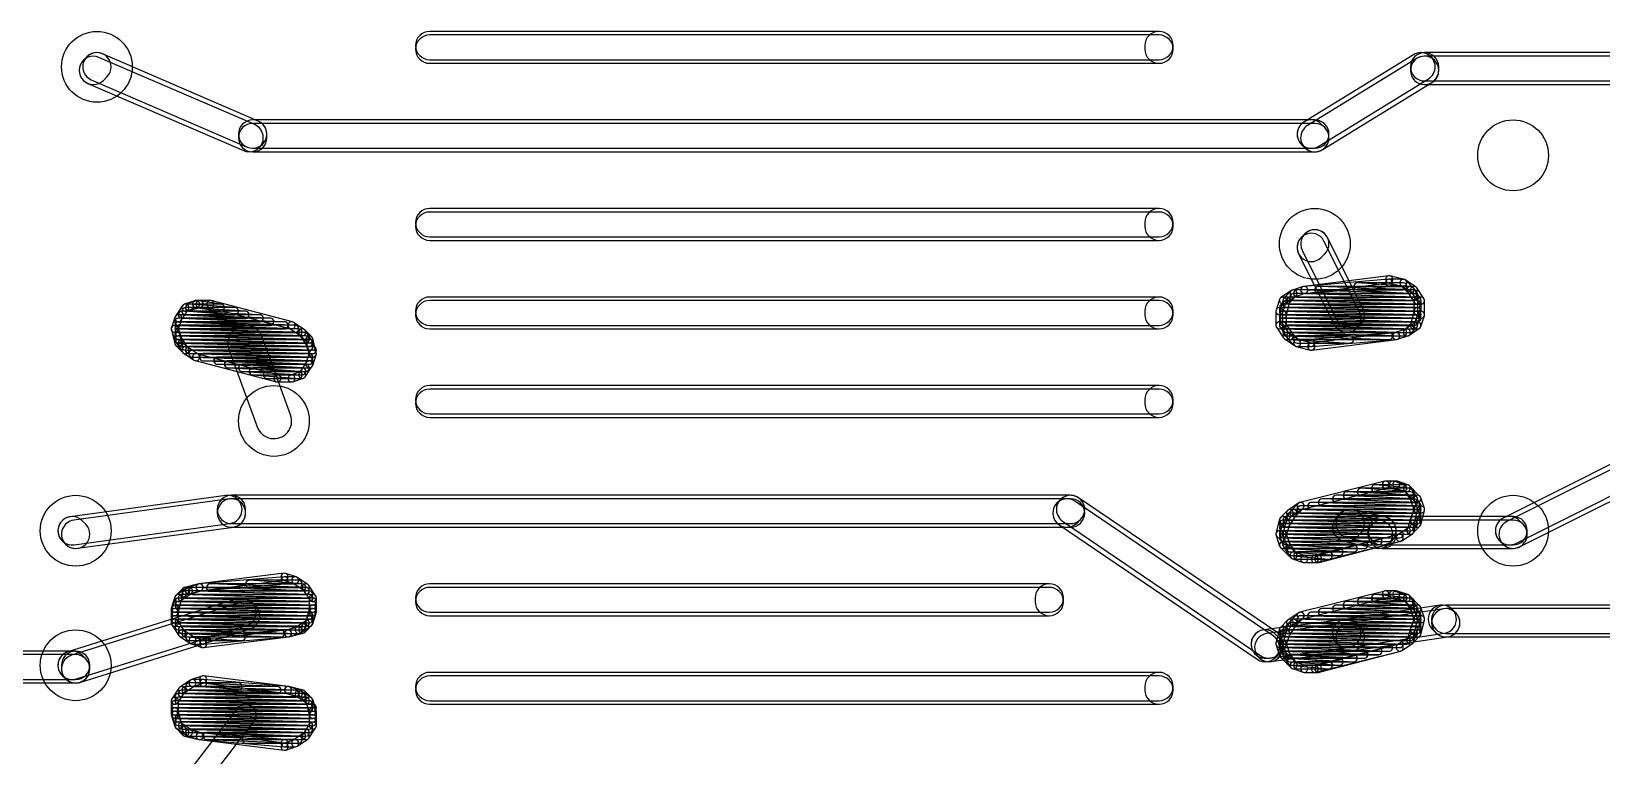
# Model space of a CAD drawing. Extents: x 2.7 to 76.1, y 3.1 to 47.6.
# Drawn here: x 24.3 to 35.56, y 9.4 to 14.6 of the extents above; entities that cross this region are included whole.
import ezdxf

# ---------------------------------------------------------------- set-up
doc = ezdxf.new("R2010")
doc.units = 0

msp = doc.modelspace()

# ---------------------------------------------------------------- linework, layer by layer
for points in [[(32.385, 14.5955), (27.1526, 14.5955, 1), (27.1526, 14.39225), (32.385, 14.39225, 1)], [(27.1526, 14.36685), (32.385, 14.36685, 1), (32.385, 14.5701), (27.1526, 14.5701, 1)], [(32.486625, 14.468475), (32.486625, 14.493875, 1), (32.283375, 14.493875), (32.283375, 14.468475, 1)], [(24.69314, 14.41333), (24.66774, 14.38793, 1), (24.811455, 14.244215), (24.836855, 14.269615, 1)], [(25.922885, 13.95217), (24.805285, 14.43477, 1), (24.72471, 14.248175), (25.84231, 13.765575, 1)], [(34.21149, 14.42812), (33.42409, 13.94552, 1), (33.530305, 13.772225), (34.317705, 14.254825, 1)], [(36.3474, 14.4431), (34.29, 14.4431, 1), (34.29, 14.23985), (36.3474, 14.23985, 1)], [(34.188375, 14.341475), (34.188375, 14.316075, 1), (34.391625, 14.316075), (34.391625, 14.341475, 1)], [(24.69931, 14.222775), (25.81691, 13.740175, 1), (25.897485, 13.92677), (24.779885, 14.40937, 1)], [(33.555705, 13.746825), (34.343105, 14.229425, 1), (34.23689, 14.40272), (33.44949, 13.92012, 1)], [(34.29, 14.21445), (36.3474, 14.21445, 1), (36.3474, 14.4177), (34.29, 14.4177, 1)], [(33.5026, 13.9605), (25.8826, 13.9605, 1), (25.8826, 13.75725), (33.5026, 13.75725, 1)], [(25.780975, 13.858875), (25.780975, 13.833475, 1), (25.984225, 13.833475), (25.984225, 13.858875, 1)], [(25.8826, 13.73185), (33.5026, 13.73185, 1), (33.5026, 13.9351), (25.8826, 13.9351, 1)], [(33.40534, 13.787015), (33.43074, 13.761615, 1), (33.574455, 13.90533), (33.549055, 13.93073, 1)], [(32.385, 13.3255), (27.1526, 13.3255, 1), (27.1526, 13.12225), (32.385, 13.12225, 1)], [(27.1526, 13.09685), (32.385, 13.09685, 1), (32.385, 13.3001), (27.1526, 13.3001, 1)], [(32.486625, 13.198475), (32.486625, 13.223875, 1), (32.283375, 13.223875), (32.283375, 13.198475, 1)], [(33.3863, 13.000625), (33.6403, 12.492625, 1), (33.822095, 12.58352), (33.568095, 13.09152, 1)], [(33.43074, 13.14333), (33.40534, 13.11793, 1), (33.549055, 12.974215), (33.574455, 12.999615, 1)], [(33.847495, 12.60892), (33.593495, 13.11692, 1), (33.4117, 13.026025), (33.6657, 12.518025, 1)], [(34.032845, 12.8427), (33.423245, 12.7665, 1), (33.42955, 12.716045), (34.03915, 12.792245, 1)], [(34.143765, 12.81674), (34.042165, 12.84214, 1), (34.02983, 12.792805), (34.13143, 12.767405, 1)], [(33.336095, 12.737025), (33.259895, 12.686225, 1), (33.2881, 12.64392), (33.3643, 12.69472, 1)], [(33.33222, 12.73385), (33.28142, 12.68305, 1), (33.317375, 12.647095), (33.368175, 12.697895, 1)], [(33.418355, 12.765395), (33.342155, 12.739995, 1), (33.35824, 12.69175), (33.43444, 12.71715, 1)], [(33.418355, 12.765395), (33.342155, 12.739995, 1), (33.35824, 12.69175), (33.43444, 12.71715, 1)], [(34.21457, 12.715885), (33.37637, 12.741285, 1), (33.374825, 12.69046), (34.213025, 12.66506, 1)], [(33.3756, 12.69045), (34.2138, 12.69045, 1), (34.2138, 12.7413), (33.3756, 12.7413, 1)], [(34.033885, 12.81741), (33.424285, 12.76661, 1), (33.42851, 12.715935), (34.03811, 12.766735, 1)], [(34.21474, 12.74128), (33.52894, 12.76668, 1), (33.527055, 12.715865), (34.212855, 12.690465, 1)], [(33.528, 12.71585), (34.1884, 12.71585, 1), (34.1884, 12.7667), (33.528, 12.7667, 1)], [(34.19009, 12.76664), (33.80909, 12.79204, 1), (33.805705, 12.741305), (34.186705, 12.715905, 1)], [(33.8074, 12.74125), (34.1376, 12.74125, 1), (34.1376, 12.7921), (33.8074, 12.7921, 1)], [(34.1376, 12.8175), (34.036, 12.8175, 1), (34.036, 12.76665), (34.1376, 12.76665, 1)], [(34.206375, 12.75925), (34.155575, 12.81005, 1), (34.11962, 12.774095), (34.17042, 12.723295, 1)], [(34.2279, 12.762425), (34.1517, 12.813225, 1), (34.123495, 12.77092), (34.199695, 12.72012, 1)], [(34.26035, 12.679175), (34.20955, 12.755375, 1), (34.167245, 12.72717), (34.218045, 12.65097, 1)], [(34.28575, 12.679175), (34.23495, 12.755375, 1), (34.192645, 12.72717), (34.243445, 12.65097, 1)], [(25.378845, 12.628375), (25.328045, 12.552175, 1), (25.37035, 12.52397), (25.42115, 12.60017, 1)], [(25.378845, 12.628375), (25.328045, 12.552175, 1), (25.37035, 12.52397), (25.42115, 12.60017, 1)], [(25.468155, 12.663795), (25.391955, 12.638395, 1), (25.40804, 12.59015), (25.48424, 12.61555, 1)], [(25.49543, 12.66434), (25.39383, 12.63894, 1), (25.406165, 12.589605), (25.507765, 12.615005, 1)], [(25.75755, 12.614225), (25.42735, 12.639625, 1), (25.423445, 12.58892), (25.753645, 12.56352, 1)], [(25.4254, 12.58885), (25.654, 12.58885, 1), (25.654, 12.6397), (25.4254, 12.6397, 1)], [(25.657595, 12.63944), (25.479795, 12.66484, 1), (25.4726, 12.614505), (25.6504, 12.589105, 1)], [(25.4762, 12.61425), (25.5016, 12.61425, 1), (25.5016, 12.6651), (25.4762, 12.6651, 1)], [(25.5778, 12.6651), (25.4762, 12.6651, 1), (25.4762, 12.61425), (25.5778, 12.61425, 1)], [(25.5778, 12.6651), (25.5016, 12.6651, 1), (25.5016, 12.61425), (25.5778, 12.61425, 1)], [(26.168415, 12.511875), (25.584215, 12.664275, 1), (25.57138, 12.61507), (26.15558, 12.46267, 1)], [(26.168415, 12.511875), (25.584215, 12.664275, 1), (25.57138, 12.61507), (26.15558, 12.46267, 1)], [(32.385, 12.6905), (27.1526, 12.6905, 1), (27.1526, 12.48725), (32.385, 12.48725, 1)], [(27.1526, 12.46185), (32.385, 12.46185, 1), (32.385, 12.6651), (27.1526, 12.6651, 1)], [(32.486625, 12.563475), (32.486625, 12.588875, 1), (32.283375, 12.588875), (32.283375, 12.563475, 1)], [(33.249875, 12.673115), (33.224475, 12.596915, 1), (33.27272, 12.58083), (33.29812, 12.65703, 1)], [(33.27473, 12.67124), (33.24933, 12.56964, 1), (33.298665, 12.557305), (33.324065, 12.658905, 1)], [(34.239865, 12.61429), (33.274665, 12.63969, 1), (33.27333, 12.588855), (34.23853, 12.563455, 1)], [(33.274, 12.58885), (34.2392, 12.58885, 1), (34.2392, 12.6397), (33.274, 12.6397, 1)], [(34.2392, 12.6397), (33.274, 12.6397, 1), (33.274, 12.58885), (34.2392, 12.58885, 1)], [(33.274, 12.58885), (34.2392, 12.58885, 1), (34.2392, 12.6397), (33.274, 12.6397, 1)], [(34.239885, 12.63969), (33.300085, 12.66509, 1), (33.29871, 12.614255), (34.23851, 12.588855, 1)], [(33.2994, 12.61425), (34.2392, 12.61425, 1), (34.2392, 12.6651), (33.2994, 12.6651, 1)], [(34.239905, 12.66509), (33.325505, 12.69049, 1), (33.32409, 12.639655), (34.23849, 12.614255, 1)], [(33.3248, 12.63965), (34.2392, 12.63965, 1), (34.2392, 12.6905), (33.3248, 12.6905, 1)], [(33.3502, 12.66505), (34.2138, 12.66505, 1), (34.2138, 12.7159), (33.3502, 12.7159, 1)], [(34.239925, 12.690485), (33.350925, 12.715885, 1), (33.34947, 12.66506), (34.23847, 12.63966, 1)], [(34.264625, 12.588875), (34.264625, 12.665075, 1), (34.213775, 12.665075), (34.213775, 12.588875, 1)], [(34.290025, 12.563475), (34.290025, 12.665075, 1), (34.239175, 12.665075), (34.239175, 12.563475, 1)], [(25.325075, 12.546115), (25.299675, 12.469915, 1), (25.34792, 12.45383), (25.37332, 12.53003, 1)], [(25.325075, 12.546115), (25.299675, 12.469915, 1), (25.34792, 12.45383), (25.37332, 12.53003, 1)], [(26.010575, 12.53808), (25.350175, 12.56348, 1), (25.34822, 12.512665), (26.00862, 12.487265, 1)], [(26.112045, 12.512685), (25.350045, 12.538085, 1), (25.34835, 12.48726), (26.11035, 12.46186, 1)], [(26.18817, 12.487285), (25.34997, 12.512685, 1), (25.348425, 12.46186), (26.186625, 12.43646, 1)], [(25.3492, 12.51265), (25.9334, 12.51265, 1), (25.9334, 12.5635), (25.3492, 12.5635, 1)], [(25.3492, 12.48725), (26.0096, 12.48725, 1), (26.0096, 12.5381), (25.3492, 12.5381, 1)], [(25.3492, 12.46185), (26.1112, 12.46185, 1), (26.1112, 12.5127), (25.3492, 12.5127, 1)], [(25.93455, 12.56347), (25.37575, 12.58887, 1), (25.373445, 12.538075), (25.932245, 12.512675, 1)], [(25.3746, 12.53805), (25.8318, 12.53805, 1), (25.8318, 12.5889), (25.3746, 12.5889, 1)], [(25.83329, 12.588855), (25.40149, 12.614255, 1), (25.398505, 12.56349), (25.830305, 12.53809, 1)], [(25.4, 12.56345), (25.7556, 12.56345, 1), (25.7556, 12.6143), (25.4, 12.6143, 1)], [(26.2523, 12.457625), (26.1761, 12.508425, 1), (26.147895, 12.46612), (26.224095, 12.41532, 1)], [(26.2523, 12.457625), (26.1761, 12.508425, 1), (26.147895, 12.46612), (26.224095, 12.41532, 1)], [(33.223175, 12.588875), (33.223175, 12.487275, 1), (33.274025, 12.487275), (33.274025, 12.588875, 1)], [(33.227445, 12.47317), (33.278245, 12.39697, 1), (33.32055, 12.425175), (33.26975, 12.501375, 1)], [(34.189105, 12.48729), (33.274705, 12.51269, 1), (33.27329, 12.461855), (34.18769, 12.436455, 1)], [(34.239865, 12.58889), (33.274665, 12.61429, 1), (33.27333, 12.563455), (34.23853, 12.538055, 1)], [(34.239865, 12.56349), (33.274665, 12.58889, 1), (33.27333, 12.538055), (34.23853, 12.512655, 1)], [(34.214485, 12.53809), (33.274685, 12.56349, 1), (33.27331, 12.512655), (34.21311, 12.487255, 1)], [(34.214485, 12.51269), (33.274685, 12.53809, 1), (33.27331, 12.487255), (34.21311, 12.461855, 1)], [(33.274, 12.56345), (34.2392, 12.56345, 1), (34.2392, 12.6143), (33.274, 12.6143, 1)], [(33.274, 12.53805), (34.2392, 12.53805, 1), (34.2392, 12.5889), (33.274, 12.5889, 1)], [(33.248575, 12.563475), (33.248575, 12.487275, 1), (33.299425, 12.487275), (33.299425, 12.563475, 1)], [(33.274, 12.51265), (34.2392, 12.51265, 1), (34.2392, 12.5635), (33.274, 12.5635, 1)], [(33.274, 12.48725), (34.2138, 12.48725, 1), (34.2138, 12.5381), (33.274, 12.5381, 1)], [(33.274, 12.46185), (34.2138, 12.46185, 1), (34.2138, 12.5127), (33.274, 12.5127, 1)], [(33.252845, 12.47317), (33.303645, 12.39697, 1), (33.34595, 12.425175), (33.29515, 12.501375, 1)], [(34.180975, 12.418495), (34.231775, 12.469295, 1), (34.19582, 12.50525), (34.14502, 12.45445, 1)], [(34.1771, 12.41532), (34.2533, 12.46612, 1), (34.225095, 12.508425), (34.148895, 12.457625, 1)], [(34.238465, 12.481105), (34.263865, 12.582705, 1), (34.21453, 12.59504), (34.18913, 12.49344, 1)], [(34.26332, 12.47923), (34.28872, 12.55543, 1), (34.240475, 12.571515), (34.215075, 12.495315, 1)], [(25.299675, 12.45383), (25.325075, 12.37763, 1), (25.37332, 12.393715), (25.34792, 12.469915, 1)], [(25.29913, 12.455705), (25.32453, 12.354105, 1), (25.373865, 12.36644), (25.348465, 12.46804, 1)], [(26.264305, 12.43649), (25.349905, 12.46189, 1), (25.34849, 12.411055), (26.26289, 12.385655, 1)], [(26.264305, 12.41109), (25.349905, 12.43649, 1), (25.34849, 12.385655), (26.26289, 12.360255, 1)], [(26.289685, 12.38569), (25.349885, 12.41109, 1), (25.34851, 12.360255), (26.28831, 12.334855, 1)], [(26.213545, 12.461885), (25.349945, 12.487285, 1), (25.34845, 12.43646), (26.21205, 12.41106, 1)], [(25.3492, 12.43645), (26.1874, 12.43645, 1), (26.1874, 12.4873), (25.3492, 12.4873, 1)], [(25.3492, 12.41105), (26.2128, 12.41105, 1), (26.2128, 12.4619), (25.3492, 12.4619, 1)], [(25.3492, 12.38565), (26.2636, 12.38565, 1), (26.2636, 12.4365), (25.3492, 12.4365, 1)], [(25.3492, 12.36025), (26.2636, 12.36025, 1), (26.2636, 12.4111), (25.3492, 12.4111, 1)], [(25.328045, 12.37157), (25.378845, 12.29537, 1), (25.42115, 12.323575), (25.37035, 12.399775, 1)], [(25.71242, 12.316865), (25.91562, 11.758065, 1), (26.154375, 11.84488), (25.951175, 12.40368, 1)], [(26.306975, 12.40365), (26.256175, 12.45445, 1), (26.22022, 12.418495), (26.27102, 12.367695, 1)], [(26.31015, 12.374375), (26.25935, 12.450575, 1), (26.217045, 12.42237), (26.267845, 12.34617, 1)], [(26.339065, 12.29024), (26.313665, 12.39184, 1), (26.26433, 12.379505), (26.28973, 12.277905, 1)], [(34.13837, 12.461885), (33.30017, 12.487285, 1), (33.298625, 12.43646), (34.136825, 12.41106, 1)], [(33.2994, 12.43645), (34.1884, 12.43645, 1), (34.1884, 12.4873), (33.2994, 12.4873, 1)], [(33.2994, 12.41105), (34.1376, 12.41105, 1), (34.1376, 12.4619), (33.2994, 12.4619, 1)], [(34.036875, 12.43648), (33.300275, 12.46188, 1), (33.29852, 12.411065), (34.03512, 12.385665, 1)], [(33.285295, 12.38992), (33.361495, 12.33912, 1), (33.3897, 12.381425), (33.3135, 12.432225, 1)], [(33.75809, 12.411055), (33.32629, 12.436455, 1), (33.323305, 12.38569), (33.755105, 12.36029, 1)], [(33.30682, 12.393095), (33.35762, 12.342295, 1), (33.393575, 12.37825), (33.342775, 12.42905, 1)], [(33.3248, 12.38565), (34.036, 12.38565, 1), (34.036, 12.4365), (33.3248, 12.4365, 1)], [(33.3756, 12.36025), (33.7566, 12.36025, 1), (33.7566, 12.4111), (33.3756, 12.4111, 1)], [(33.47931, 12.334935), (34.08891, 12.385735, 1), (34.084685, 12.43641), (33.475085, 12.38561, 1)], [(33.48035, 12.309645), (34.08995, 12.385845, 1), (34.083645, 12.4363), (33.474045, 12.3601, 1)], [(34.09484, 12.38695), (34.17104, 12.41235, 1), (34.154955, 12.460595), (34.078755, 12.435195, 1)], [(34.09484, 12.38695), (34.17104, 12.41235, 1), (34.154955, 12.460595), (34.078755, 12.435195, 1)], [(25.33122, 12.342295), (25.38202, 12.291495, 1), (25.417975, 12.32745), (25.367175, 12.37825, 1)], [(26.289, 12.3857), (25.3492, 12.3857, 1), (25.3492, 12.33485), (26.289, 12.33485, 1)], [(25.3492, 12.33485), (26.289, 12.33485, 1), (26.289, 12.3857), (25.3492, 12.3857, 1)], [(26.289705, 12.36029), (25.375305, 12.38569, 1), (25.37389, 12.334855), (26.28829, 12.309455, 1)], [(25.3746, 12.33485), (26.289, 12.33485, 1), (26.289, 12.3857), (25.3746, 12.3857, 1)], [(26.315105, 12.33489), (25.400705, 12.36029, 1), (25.39929, 12.309455), (26.31369, 12.284055, 1)], [(25.4, 12.30945), (26.289, 12.30945, 1), (26.289, 12.3603), (25.4, 12.3603, 1)], [(25.385895, 12.28832), (25.462095, 12.23752, 1), (25.4903, 12.279825), (25.4141, 12.330625, 1)], [(25.385895, 12.28832), (25.462095, 12.23752, 1), (25.4903, 12.279825), (25.4141, 12.330625, 1)], [(25.4254, 12.28405), (26.3144, 12.28405, 1), (26.3144, 12.3349), (25.4254, 12.3349, 1)], [(26.315125, 12.309485), (25.426125, 12.334885, 1), (25.42467, 12.28406), (26.31367, 12.25866, 1)], [(26.28977, 12.284085), (25.45157, 12.309485, 1), (25.450025, 12.25866), (26.288225, 12.23326, 1)], [(25.4508, 12.25865), (26.3144, 12.25865, 1), (26.3144, 12.3095), (25.4508, 12.3095, 1)], [(25.46978, 12.23407), (26.05398, 12.08167, 1), (26.066815, 12.130875), (25.482615, 12.283275, 1)], [(25.46978, 12.23407), (26.05398, 12.08167, 1), (26.066815, 12.130875), (25.482615, 12.283275, 1)], [(26.289845, 12.258685), (25.527845, 12.284085, 1), (25.52615, 12.23326), (26.28815, 12.20786, 1)], [(25.527, 12.23325), (26.289, 12.23325, 1), (26.289, 12.2841), (25.527, 12.2841, 1)], [(26.33852, 12.292115), (26.31312, 12.368315, 1), (26.264875, 12.35223), (26.290275, 12.27603, 1)], [(26.31312, 12.19983), (26.33852, 12.27603, 1), (26.290275, 12.292115), (26.264875, 12.215915, 1)], [(26.31312, 12.19983), (26.33852, 12.27603, 1), (26.290275, 12.292115), (26.264875, 12.215915, 1)], [(33.36943, 12.335605), (33.47103, 12.310205, 1), (33.483365, 12.35954), (33.381765, 12.38494, 1)], [(33.3756, 12.33485), (33.4772, 12.33485, 1), (33.4772, 12.3857), (33.3756, 12.3857, 1)], [(26.289975, 12.23328), (25.629575, 12.25868, 1), (25.62762, 12.207865), (26.28802, 12.182465, 1)], [(25.6286, 12.20785), (26.289, 12.20785, 1), (26.289, 12.2587), (25.6286, 12.2587, 1)], [(26.26475, 12.20787), (25.70595, 12.23327, 1), (25.703645, 12.182475), (26.262445, 12.157075, 1)], [(25.7048, 12.18245), (26.289, 12.18245, 1), (26.289, 12.2333), (25.7048, 12.2333, 1)], [(26.23969, 12.182455), (25.80789, 12.207855, 1), (25.804905, 12.15709), (26.236705, 12.13169, 1)], [(25.8064, 12.15705), (26.2636, 12.15705, 1), (26.2636, 12.2079), (25.8064, 12.2079, 1)], [(26.21475, 12.157025), (25.88455, 12.182425, 1), (25.880645, 12.13172), (26.210845, 12.10632, 1)], [(25.8826, 12.13165), (26.2382, 12.13165, 1), (26.2382, 12.1825), (25.8826, 12.1825, 1)], [(26.25935, 12.11757), (26.31015, 12.19377, 1), (26.267845, 12.221975), (26.217045, 12.145775, 1)], [(26.25935, 12.11757), (26.31015, 12.19377, 1), (26.267845, 12.221975), (26.217045, 12.145775, 1)], [(25.9842, 12.10625), (26.2128, 12.10625, 1), (26.2128, 12.1571), (25.9842, 12.1571, 1)], [(26.0604, 12.08085), (26.162, 12.08085, 1), (26.162, 12.1317), (26.0604, 12.1317, 1)], [(26.0604, 12.08085), (26.162, 12.08085, 1), (26.162, 12.1317), (26.0604, 12.1317, 1)], [(26.17004, 12.08215), (26.24624, 12.10755, 1), (26.230155, 12.155795), (26.153955, 12.130395, 1)], [(26.17004, 12.08215), (26.24624, 12.10755, 1), (26.230155, 12.155795), (26.153955, 12.130395, 1)], [(32.385, 12.0555), (27.1526, 12.0555, 1), (27.1526, 11.85225), (32.385, 11.85225, 1)], [(32.486625, 11.928475), (32.486625, 11.953875, 1), (32.283375, 11.953875), (32.283375, 11.928475, 1)], [(27.1526, 11.82685), (32.385, 11.82685, 1), (32.385, 12.0301), (27.1526, 12.0301, 1)], [(36.12415, 11.73997), (34.85415, 11.10497, 1), (34.945045, 10.923175), (36.215045, 11.558175, 1)], [(34.970445, 10.897775), (36.240445, 11.532775, 1), (36.14955, 11.71457), (34.87955, 11.07957, 1)], [(25.691065, 11.267165), (24.573465, 11.114765, 1), (24.60093, 10.91338), (25.71853, 11.06578, 1)], [(31.75, 11.2681), (25.7302, 11.2681, 1), (25.7302, 11.06485), (31.75, 11.06485, 1)], [(25.628575, 11.166475), (25.628575, 11.141075, 1), (25.831825, 11.141075), (25.831825, 11.166475, 1)], [(31.67814, 11.23833), (31.65274, 11.21293, 1), (31.796455, 11.069215), (31.821855, 11.094615, 1)], [(33.22946, 10.285365), (31.80706, 11.250565, 1), (31.692935, 11.08238), (33.115335, 10.11718, 1)], [(34.00443, 11.36894), (33.39483, 11.21654, 1), (33.407165, 11.167205), (34.016765, 11.319605, 1)], [(34.00443, 11.36894), (33.39483, 11.21654, 1), (33.407165, 11.167205), (34.016765, 11.319605, 1)], [(34.21495, 11.24267), (33.65615, 11.26807, 1), (33.653845, 11.217275), (34.212645, 11.191875, 1)], [(33.655, 11.21725), (34.2138, 11.21725, 1), (34.2138, 11.2681), (33.655, 11.2681, 1)], [(33.7312, 11.24265), (34.1884, 11.24265, 1), (34.1884, 11.2935), (33.7312, 11.2935, 1)], [(34.215135, 11.26806), (33.732535, 11.29346, 1), (33.72986, 11.242685), (34.21246, 11.217285, 1)], [(34.19021, 11.293435), (33.83461, 11.318835, 1), (33.830985, 11.26811), (34.186585, 11.24271, 1)], [(33.8328, 11.26805), (34.1884, 11.26805, 1), (34.1884, 11.3189), (33.8328, 11.3189, 1)], [(34.190925, 11.31877), (33.936925, 11.34417, 1), (33.93187, 11.293575), (34.18587, 11.268175, 1)], [(33.9344, 11.29345), (34.1376, 11.29345, 1), (34.1376, 11.3443), (33.9344, 11.3443, 1)], [(34.0868, 11.3697), (34.0106, 11.3697, 1), (34.0106, 11.31885), (34.0868, 11.31885, 1)], [(34.0868, 11.3697), (34.0106, 11.3697, 1), (34.0106, 11.31885), (34.0868, 11.31885, 1)], [(34.14564, 11.342995), (34.06944, 11.368395, 1), (34.053355, 11.32015), (34.129555, 11.29475, 1)], [(34.0614, 11.31885), (34.0868, 11.31885, 1), (34.0868, 11.3697), (34.0614, 11.3697, 1)], [(34.17104, 11.342995), (34.09484, 11.368395, 1), (34.078755, 11.32015), (34.154955, 11.29475, 1)], [(34.17104, 11.342995), (34.09484, 11.368395, 1), (34.078755, 11.32015), (34.154955, 11.29475, 1)], [(34.257175, 11.26065), (34.180975, 11.33685, 1), (34.14502, 11.300895), (34.22122, 11.224695, 1)], [(34.23495, 11.256775), (34.18415, 11.332975, 1), (34.141845, 11.30477), (34.192645, 11.22857, 1)], [(34.26332, 11.174515), (34.23792, 11.250715, 1), (34.189675, 11.23463), (34.215075, 11.15843, 1)], [(34.28872, 11.174515), (34.26332, 11.250715, 1), (34.215075, 11.23463), (34.240475, 11.15843, 1)], [(24.62633, 10.88798), (25.74393, 11.04038, 1), (25.716465, 11.241765), (24.598865, 11.089365, 1)], [(25.7302, 11.03945), (31.75, 11.03945, 1), (31.75, 11.2427), (25.7302, 11.2427, 1)], [(31.667535, 11.05698), (33.089935, 10.09178, 1), (33.20406, 10.259965), (31.78166, 11.225165, 1)], [(33.30682, 11.15905), (33.25602, 11.10825, 1), (33.291975, 11.072295), (33.342775, 11.123095, 1)], [(33.329045, 11.155175), (33.278245, 11.078975, 1), (33.32055, 11.05077), (33.37135, 11.12697, 1)], [(33.386895, 11.213025), (33.310695, 11.162225, 1), (33.3389, 11.11992), (33.4151, 11.17072, 1)], [(33.38302, 11.20985), (33.33222, 11.15905, 1), (33.368175, 11.123095), (33.418975, 11.173895, 1)], [(33.3502, 11.11565), (34.2392, 11.11565, 1), (34.2392, 11.1665), (33.3502, 11.1665, 1)], [(34.239925, 11.141085), (33.350925, 11.166485, 1), (33.34947, 11.11566), (34.23847, 11.09026, 1)], [(34.23997, 11.166485), (33.40177, 11.191885, 1), (33.400225, 11.14106), (34.238425, 11.11566, 1)], [(33.401, 11.14105), (34.2392, 11.14105, 1), (34.2392, 11.1919), (33.401, 11.1919, 1)], [(34.240045, 11.191885), (33.478045, 11.217285, 1), (33.47635, 11.16646), (34.23835, 11.14106, 1)], [(33.4772, 11.16645), (34.2392, 11.16645, 1), (34.2392, 11.2173), (33.4772, 11.2173, 1)], [(34.24014, 11.21728), (33.55434, 11.24268, 1), (33.552455, 11.191865), (34.238255, 11.166465, 1)], [(33.5534, 11.19185), (34.2138, 11.19185, 1), (34.2138, 11.2427), (33.5534, 11.2427, 1)], [(33.68474, 11.13673), (33.65934, 11.11133, 1), (33.803055, 10.967615), (33.828455, 10.993015, 1)], [(34.007245, 11.11328), (33.778645, 11.16408, 1), (33.73455, 10.965665), (33.96315, 10.914865, 1)], [(34.23792, 11.08223), (34.26332, 11.15843, 1), (34.215075, 11.174515), (34.189675, 11.098315, 1)], [(34.263865, 11.058705), (34.289265, 11.160305, 1), (34.23993, 11.17264), (34.21453, 11.07104, 1)], [(24.51534, 10.942215), (24.54074, 10.916815, 1), (24.684455, 11.06053), (24.659055, 11.08593, 1)], [(33.24933, 11.09644), (33.22393, 10.99484, 1), (33.273265, 10.982505), (33.298665, 11.084105, 1)], [(34.189105, 11.06489), (33.274705, 11.09029, 1), (33.27329, 11.039455), (34.18769, 11.014055, 1)], [(33.275275, 11.072915), (33.249875, 10.996715, 1), (33.29812, 10.98063), (33.32352, 11.05683, 1)], [(33.274, 11.03945), (34.2138, 11.03945, 1), (34.2138, 11.0903), (33.274, 11.0903, 1)], [(33.274, 11.01405), (34.1884, 11.01405, 1), (34.1884, 11.0649), (33.274, 11.0649, 1)], [(34.163725, 11.039485), (33.274725, 11.064885, 1), (33.27327, 11.01406), (34.16227, 10.98866, 1)], [(34.214505, 11.09029), (33.300105, 11.11569, 1), (33.29869, 11.064855), (34.21309, 11.039455, 1)], [(33.2994, 11.06485), (34.2392, 11.06485, 1), (34.2392, 11.1157), (33.2994, 11.1157, 1)], [(34.2138, 11.0903), (33.2994, 11.0903, 1), (33.2994, 11.03945), (34.2138, 11.03945, 1)], [(33.2994, 11.03945), (34.2138, 11.03945, 1), (34.2138, 11.0903), (33.2994, 11.0903, 1)], [(34.239905, 11.11569), (33.325505, 11.14109, 1), (33.32409, 11.090255), (34.23849, 11.064855, 1)], [(33.3248, 11.09025), (34.2392, 11.09025, 1), (34.2392, 11.1411), (33.3248, 11.1411, 1)], [(33.70915, 10.940265), (33.93775, 10.889465, 1), (33.981845, 11.08788), (33.753245, 11.13868, 1)], [(34.925, 11.1157), (33.9852, 11.1157, 1), (33.9852, 10.91245), (34.925, 10.91245, 1)], [(33.883575, 11.014075), (33.883575, 10.988675, 1), (34.086825, 10.988675), (34.086825, 11.014075, 1)], [(33.9852, 10.88705), (34.925, 10.88705, 1), (34.925, 11.0903), (33.9852, 11.0903, 1)], [(34.21252, 11.00603), (34.23792, 11.08223, 1), (34.189675, 11.098315), (34.164275, 11.022115, 1)], [(34.206375, 10.996095), (34.257175, 11.046895, 1), (34.22122, 11.08285), (34.17042, 11.03205, 1)], [(34.82774, 10.942215), (34.85314, 10.916815, 1), (34.996855, 11.06053), (34.971455, 11.08593, 1)], [(33.224475, 10.98063), (33.249875, 10.90443, 1), (33.29812, 10.920515), (33.27272, 10.996715, 1)], [(33.249875, 10.98063), (33.275275, 10.90443, 1), (33.32352, 10.920515), (33.29812, 10.996715, 1)], [(34.036845, 10.988685), (33.274845, 11.014085, 1), (33.27315, 10.96326), (34.03515, 10.93786, 1)], [(34.11297, 11.014085), (33.27477, 11.039485, 1), (33.273225, 10.98866), (34.111425, 10.96326, 1)], [(33.96074, 10.96328), (33.27494, 10.98868, 1), (33.273055, 10.937865), (33.958855, 10.912465, 1)], [(33.25602, 10.894495), (33.33222, 10.818295, 1), (33.368175, 10.85425), (33.291975, 10.93045, 1)], [(33.274, 10.98865), (34.163, 10.98865, 1), (34.163, 11.0395), (33.274, 11.0395, 1)], [(33.274, 10.96325), (34.1122, 10.96325, 1), (34.1122, 11.0141), (33.274, 11.0141, 1)], [(33.274, 10.93785), (34.036, 10.93785, 1), (34.036, 10.9887), (33.274, 10.9887, 1)], [(33.85935, 10.93787), (33.30055, 10.96327, 1), (33.298245, 10.912475), (33.857045, 10.887075, 1)], [(33.2994, 10.91245), (33.9598, 10.91245, 1), (33.9598, 10.9633), (33.2994, 10.9633, 1)], [(33.2994, 10.88705), (33.8582, 10.88705, 1), (33.8582, 10.9379), (33.2994, 10.9379, 1)], [(33.783335, 10.91246), (33.300735, 10.93786, 1), (33.29806, 10.887085), (33.78066, 10.861685, 1)], [(33.278245, 10.89837), (33.329045, 10.82217, 1), (33.37135, 10.850375), (33.32055, 10.926575, 1)], [(33.508765, 10.786205), (34.118365, 10.938605, 1), (34.10603, 10.98794), (33.49643, 10.83554, 1)], [(33.534415, 10.78627), (34.118615, 10.93867, 1), (34.10578, 10.987875), (33.52158, 10.835475, 1)], [(34.1263, 10.94212), (34.2025, 10.99292, 1), (34.174295, 11.035225), (34.098095, 10.984425, 1)], [(34.1263, 10.94212), (34.2025, 10.99292, 1), (34.174295, 11.035225), (34.098095, 10.984425, 1)], [(33.68221, 10.887035), (33.32661, 10.912435, 1), (33.322985, 10.86171), (33.678585, 10.83631, 1)], [(33.6065, 10.861595), (33.3271, 10.886995, 1), (33.322495, 10.83635), (33.601895, 10.81095, 1)], [(33.3248, 10.86165), (33.782, 10.86165, 1), (33.782, 10.9125), (33.3248, 10.9125, 1)], [(33.3248, 10.83625), (33.6804, 10.83625, 1), (33.6804, 10.8871), (33.3248, 10.8871, 1)], [(33.342155, 10.81215), (33.418355, 10.78675, 1), (33.43444, 10.834995), (33.35824, 10.860395, 1)], [(33.342155, 10.81215), (33.418355, 10.78675, 1), (33.43444, 10.834995), (33.35824, 10.860395, 1)], [(33.3756, 10.81085), (33.6042, 10.81085, 1), (33.6042, 10.8617), (33.3756, 10.8617, 1)], [(33.4264, 10.78545), (33.5026, 10.78545, 1), (33.5026, 10.8363), (33.4264, 10.8363, 1)], [(33.4264, 10.78545), (33.528, 10.78545, 1), (33.528, 10.8363), (33.4264, 10.8363, 1)], [(26.108045, 10.7091), (25.498445, 10.6329, 1), (25.50475, 10.582445), (26.11435, 10.658645, 1)], [(26.19544, 10.682595), (26.11924, 10.707995, 1), (26.103155, 10.65975), (26.179355, 10.63435, 1)], [(25.38202, 10.60025), (25.33122, 10.54945, 1), (25.367175, 10.513495), (25.417975, 10.564295, 1)], [(25.411295, 10.603425), (25.335095, 10.552625, 1), (25.3633, 10.51032), (25.4395, 10.56112, 1)], [(25.49543, 10.63234), (25.39383, 10.60694, 1), (25.406165, 10.557605), (25.507765, 10.583005, 1)], [(25.493555, 10.631795), (25.417355, 10.606395, 1), (25.43344, 10.55815), (25.50964, 10.58355, 1)], [(26.28977, 10.582285), (25.45157, 10.607685, 1), (25.450025, 10.55686), (26.288225, 10.53146, 1)], [(25.4508, 10.55685), (26.2636, 10.55685, 1), (26.2636, 10.6077), (25.4508, 10.6077, 1)], [(26.109085, 10.68381), (25.499485, 10.63301, 1), (25.50371, 10.582335), (26.11331, 10.633135, 1)], [(26.26454, 10.60768), (25.57874, 10.63308, 1), (25.576855, 10.582265), (26.262655, 10.556865, 1)], [(25.5778, 10.58225), (26.2382, 10.58225, 1), (26.2382, 10.6331), (25.5778, 10.6331, 1)], [(26.23989, 10.63304), (25.85889, 10.65844, 1), (25.855505, 10.607705), (26.236505, 10.582305, 1)], [(25.8572, 10.60765), (26.2128, 10.60765, 1), (26.2128, 10.6585), (25.8572, 10.6585, 1)], [(26.1874, 10.6839), (26.1112, 10.6839, 1), (26.1112, 10.63305), (26.1874, 10.63305, 1)], [(26.2777, 10.628825), (26.2015, 10.679625, 1), (26.173295, 10.63732), (26.249495, 10.58652, 1)], [(26.2777, 10.628825), (26.2015, 10.679625, 1), (26.173295, 10.63732), (26.249495, 10.58652, 1)], [(26.33555, 10.545575), (26.28475, 10.621775, 1), (26.242445, 10.59357), (26.293245, 10.51737, 1)], [(26.33555, 10.545575), (26.28475, 10.621775, 1), (26.242445, 10.59357), (26.293245, 10.51737, 1)], [(31.5976, 10.6331), (27.1526, 10.6331, 1), (27.1526, 10.42985), (31.5976, 10.42985, 1)], [(27.1526, 10.40445), (31.5976, 10.40445, 1), (31.5976, 10.6077), (27.1526, 10.6077, 1)], [(31.699225, 10.506075), (31.699225, 10.531475, 1), (31.495975, 10.531475), (31.495975, 10.506075, 1)], [(25.776085, 10.52687), (24.556885, 10.14587, 1), (24.61751, 9.951875), (25.83671, 10.332875, 1)], [(24.64291, 9.926475), (25.86211, 10.307475, 1), (25.801485, 10.50147), (24.582285, 10.12047, 1)], [(25.325075, 10.539515), (25.299675, 10.463315, 1), (25.34792, 10.44723), (25.37332, 10.52343, 1)], [(25.32453, 10.53764), (25.29913, 10.43604, 1), (25.348465, 10.423705), (25.373865, 10.525305, 1)], [(26.31505, 10.45529), (25.32445, 10.48069, 1), (25.323145, 10.429855), (26.313745, 10.404455, 1)], [(25.3238, 10.42985), (26.3144, 10.42985, 1), (26.3144, 10.4807), (25.3238, 10.4807, 1)], [(25.298375, 10.455275), (25.298375, 10.353675, 1), (25.349225, 10.353675), (25.349225, 10.455275, 1)], [(26.315065, 10.50609), (25.349865, 10.53149, 1), (25.34853, 10.480655), (26.31373, 10.455255, 1)], [(26.315065, 10.48069), (25.349865, 10.50609, 1), (25.34853, 10.455255), (26.31373, 10.429855, 1)], [(25.3492, 10.48065), (26.3144, 10.48065, 1), (26.3144, 10.5315), (25.3492, 10.5315, 1)], [(25.3492, 10.45525), (26.3144, 10.45525, 1), (26.3144, 10.5061), (25.3492, 10.5061, 1)], [(26.3144, 10.5061), (25.3492, 10.5061, 1), (25.3492, 10.45525), (26.3144, 10.45525, 1)], [(25.3492, 10.45525), (26.3144, 10.45525, 1), (26.3144, 10.5061), (25.3492, 10.5061, 1)], [(26.315085, 10.53149), (25.375285, 10.55689, 1), (25.37391, 10.506055), (26.31371, 10.480655, 1)], [(25.3746, 10.50605), (26.289, 10.50605, 1), (26.289, 10.5569), (25.3746, 10.5569, 1)], [(25.4, 10.53145), (26.289, 10.53145, 1), (26.289, 10.5823), (25.4, 10.5823, 1)], [(26.289725, 10.556885), (25.400725, 10.582285, 1), (25.39927, 10.53146), (26.28827, 10.50606, 1)], [(26.313665, 10.347505), (26.339065, 10.449105, 1), (26.28973, 10.46144), (26.26433, 10.35984, 1)], [(26.339825, 10.455275), (26.339825, 10.531475, 1), (26.288975, 10.531475), (26.288975, 10.455275, 1)], [(26.339825, 10.429875), (26.339825, 10.531475, 1), (26.288975, 10.531475), (26.288975, 10.429875, 1)], [(34.00443, 10.58154), (33.39483, 10.42914, 1), (33.407165, 10.379805), (34.016765, 10.532205, 1)], [(34.00443, 10.58154), (33.39483, 10.42914, 1), (33.407165, 10.379805), (34.016765, 10.532205, 1)], [(34.402105, 10.4796), (33.716305, 10.378, 1), (33.74609, 10.176945), (34.43189, 10.278545, 1)], [(34.21495, 10.45527), (33.65615, 10.48067, 1), (33.653845, 10.429875), (34.212645, 10.404475, 1)], [(33.655, 10.42985), (34.2138, 10.42985, 1), (34.2138, 10.4807), (33.655, 10.4807, 1)], [(33.7312, 10.45525), (34.1884, 10.45525, 1), (34.1884, 10.5061), (33.7312, 10.5061, 1)], [(34.215135, 10.48066), (33.732535, 10.50606, 1), (33.72986, 10.455285), (34.21246, 10.429885, 1)], [(34.19021, 10.506035), (33.83461, 10.531435, 1), (33.830985, 10.48071), (34.186585, 10.45531, 1)], [(33.8328, 10.48065), (34.1884, 10.48065, 1), (34.1884, 10.5315), (33.8328, 10.5315, 1)], [(34.190925, 10.53137), (33.936925, 10.55677, 1), (33.93187, 10.506175), (34.18587, 10.480775, 1)], [(33.9344, 10.50605), (34.1376, 10.50605, 1), (34.1376, 10.5569), (33.9344, 10.5569, 1)], [(34.0868, 10.5823), (34.0106, 10.5823, 1), (34.0106, 10.53145), (34.0868, 10.53145, 1)], [(34.0868, 10.5823), (34.0106, 10.5823, 1), (34.0106, 10.53145), (34.0868, 10.53145, 1)], [(34.14564, 10.555595), (34.06944, 10.580995, 1), (34.053355, 10.53275), (34.129555, 10.50735, 1)], [(34.0614, 10.53145), (34.0868, 10.53145, 1), (34.0868, 10.5823), (34.0614, 10.5823, 1)], [(34.17104, 10.555595), (34.09484, 10.580995, 1), (34.078755, 10.53275), (34.154955, 10.50735, 1)], [(34.17104, 10.555595), (34.09484, 10.580995, 1), (34.078755, 10.53275), (34.154955, 10.50735, 1)], [(34.257175, 10.47325), (34.180975, 10.54945, 1), (34.14502, 10.513495), (34.22122, 10.437295, 1)], [(34.23495, 10.469375), (34.18415, 10.545575, 1), (34.141845, 10.51737), (34.192645, 10.44117, 1)], [(34.26332, 10.387115), (34.23792, 10.463315, 1), (34.189675, 10.44723), (34.215075, 10.37103, 1)], [(34.28872, 10.387115), (34.26332, 10.463315, 1), (34.215075, 10.44723), (34.240475, 10.37103, 1)], [(34.514255, 10.42553), (34.488855, 10.45093, 1), (34.34514, 10.307215), (34.37054, 10.281815, 1)], [(35.8902, 10.4807), (34.4424, 10.4807, 1), (34.4424, 10.27745), (35.8902, 10.27745, 1)], [(26.289665, 10.42989), (25.324465, 10.45529, 1), (25.32313, 10.404455), (26.28833, 10.379055, 1)], [(26.289665, 10.40449), (25.324465, 10.42989, 1), (25.32313, 10.379055), (26.28833, 10.353655, 1)], [(26.264285, 10.37909), (25.324485, 10.40449, 1), (25.32311, 10.353655), (26.26291, 10.328255, 1)], [(25.3238, 10.40445), (26.3144, 10.40445, 1), (26.3144, 10.4553), (25.3238, 10.4553, 1)], [(25.298375, 10.429875), (25.298375, 10.353675, 1), (25.349225, 10.353675), (25.349225, 10.429875, 1)], [(25.3238, 10.37905), (26.289, 10.37905, 1), (26.289, 10.4299), (25.3238, 10.4299, 1)], [(25.3238, 10.35365), (26.289, 10.35365, 1), (26.289, 10.4045), (25.3238, 10.4045, 1)], [(25.302645, 10.33957), (25.353445, 10.26337, 1), (25.39575, 10.291575), (25.34495, 10.367775, 1)], [(25.302645, 10.33957), (25.353445, 10.26337, 1), (25.39575, 10.291575), (25.34495, 10.367775, 1)], [(25.3492, 10.32825), (26.2636, 10.32825, 1), (26.2636, 10.3791), (25.3492, 10.3791, 1)], [(26.238925, 10.353685), (25.349925, 10.379085, 1), (25.34847, 10.32826), (26.23747, 10.30286, 1)], [(26.2269, 10.28172), (26.3031, 10.33252, 1), (26.274895, 10.374825), (26.198695, 10.324025, 1)], [(26.256175, 10.284895), (26.306975, 10.335695, 1), (26.27102, 10.37165), (26.22022, 10.32085, 1)], [(26.31312, 10.34563), (26.33852, 10.42183, 1), (26.290275, 10.437915), (26.264875, 10.361715, 1)], [(33.718055, 10.378245), (33.133855, 10.302045, 1), (33.16014, 10.1005), (33.74434, 10.1767, 1)], [(33.30682, 10.37165), (33.25602, 10.32085, 1), (33.291975, 10.284895), (33.342775, 10.335695, 1)], [(33.329045, 10.367775), (33.278245, 10.291575, 1), (33.32055, 10.26337), (33.37135, 10.33957, 1)], [(33.386895, 10.425625), (33.310695, 10.374825, 1), (33.3389, 10.33252), (33.4151, 10.38332, 1)], [(33.38302, 10.42245), (33.33222, 10.37165, 1), (33.368175, 10.335695), (33.418975, 10.386495, 1)], [(33.3502, 10.32825), (34.2392, 10.32825, 1), (34.2392, 10.3791), (33.3502, 10.3791, 1)], [(34.239925, 10.353685), (33.350925, 10.379085, 1), (33.34947, 10.32826), (34.23847, 10.30286, 1)], [(34.23997, 10.379085), (33.40177, 10.404485, 1), (33.400225, 10.35366), (34.238425, 10.32826, 1)], [(33.401, 10.35365), (34.2392, 10.35365, 1), (34.2392, 10.4045), (33.401, 10.4045, 1)], [(34.240045, 10.404485), (33.478045, 10.429885, 1), (33.47635, 10.37906), (34.23835, 10.35366, 1)], [(33.4772, 10.37905), (34.2392, 10.37905, 1), (34.2392, 10.4299), (33.4772, 10.4299, 1)], [(34.24014, 10.42988), (33.55434, 10.45528, 1), (33.552455, 10.404465), (34.238255, 10.379065, 1)], [(33.5534, 10.40445), (34.2138, 10.40445, 1), (34.2138, 10.4553), (33.5534, 10.4553, 1)], [(33.77149, 10.151545), (34.45729, 10.253145, 1), (34.427505, 10.4542), (33.741705, 10.3526, 1)], [(34.23792, 10.29483), (34.26332, 10.37103, 1), (34.215075, 10.387115), (34.189675, 10.310915, 1)], [(34.263865, 10.271305), (34.289265, 10.372905, 1), (34.23993, 10.38524), (34.21453, 10.28364, 1)], [(34.4424, 10.25205), (35.8902, 10.25205, 1), (35.8902, 10.4553), (34.4424, 10.4553, 1)], [(26.213545, 10.328285), (25.349945, 10.353685, 1), (25.34845, 10.30286), (26.21205, 10.27746, 1)], [(25.3492, 10.30285), (26.2382, 10.30285, 1), (26.2382, 10.3537), (25.3492, 10.3537, 1)], [(26.086705, 10.30288), (25.375505, 10.32828, 1), (25.37369, 10.277465), (26.08489, 10.252065, 1)], [(25.3746, 10.27745), (26.2128, 10.27745, 1), (26.2128, 10.3283), (25.3746, 10.3283, 1)], [(25.360495, 10.25632), (25.436695, 10.20552, 1), (25.4649, 10.247825), (25.3887, 10.298625, 1)], [(25.360495, 10.25632), (25.436695, 10.20552, 1), (25.4649, 10.247825), (25.3887, 10.298625, 1)], [(25.807985, 10.27745), (25.401585, 10.30285, 1), (25.39841, 10.252095), (25.80481, 10.226695, 1)], [(25.4, 10.25205), (26.0858, 10.25205, 1), (26.0858, 10.3029), (25.4, 10.3029, 1)], [(25.4254, 10.22665), (25.8064, 10.22665, 1), (25.8064, 10.2775), (25.4254, 10.2775, 1)], [(25.442755, 10.20255), (25.518955, 10.17715, 1), (25.53504, 10.225395), (25.45884, 10.250795, 1)], [(25.4508, 10.20125), (25.527, 10.20125, 1), (25.527, 10.2521), (25.4508, 10.2521, 1)], [(25.52911, 10.201335), (26.13871, 10.252135, 1), (26.134485, 10.30281), (25.524885, 10.25201, 1)], [(25.53015, 10.176045), (26.13975, 10.252245, 1), (26.133445, 10.3027), (25.523845, 10.2265, 1)], [(26.14464, 10.25335), (26.22084, 10.27875, 1), (26.204755, 10.326995), (26.128555, 10.301595, 1)], [(26.142765, 10.252805), (26.244365, 10.278205, 1), (26.23203, 10.32754), (26.13043, 10.30214, 1)], [(33.07514, 10.129415), (33.10054, 10.104015, 1), (33.244255, 10.24773), (33.218855, 10.27313, 1)], [(33.18554, 10.0751), (33.76974, 10.1513, 1), (33.743455, 10.352845), (33.159255, 10.276645, 1)], [(33.24933, 10.30904), (33.22393, 10.20744, 1), (33.273265, 10.195105), (33.298665, 10.296705, 1)], [(34.189105, 10.27749), (33.274705, 10.30289, 1), (33.27329, 10.252055), (34.18769, 10.226655, 1)], [(33.275275, 10.285515), (33.249875, 10.209315, 1), (33.29812, 10.19323), (33.32352, 10.26943, 1)], [(34.11297, 10.226685), (33.27477, 10.252085, 1), (33.273225, 10.20126), (34.111425, 10.17586, 1)], [(33.274, 10.25205), (34.2138, 10.25205, 1), (34.2138, 10.3029), (33.274, 10.3029, 1)], [(33.274, 10.22665), (34.1884, 10.22665, 1), (34.1884, 10.2775), (33.274, 10.2775, 1)], [(34.163725, 10.252085), (33.274725, 10.277485, 1), (33.27327, 10.22666), (34.16227, 10.20126, 1)], [(33.274, 10.20125), (34.163, 10.20125, 1), (34.163, 10.2521), (33.274, 10.2521, 1)], [(34.214505, 10.30289), (33.300105, 10.32829, 1), (33.29869, 10.277455), (34.21309, 10.252055, 1)], [(33.2994, 10.27745), (34.2392, 10.27745, 1), (34.2392, 10.3283), (33.2994, 10.3283, 1)], [(34.2138, 10.3029), (33.2994, 10.3029, 1), (33.2994, 10.25205), (34.2138, 10.25205, 1)], [(33.2994, 10.25205), (34.2138, 10.25205, 1), (34.2138, 10.3029), (33.2994, 10.3029, 1)], [(34.239905, 10.32829), (33.325505, 10.35369, 1), (33.32409, 10.302855), (34.23849, 10.277455, 1)], [(33.3248, 10.30285), (34.2392, 10.30285, 1), (34.2392, 10.3537), (33.3248, 10.3537, 1)], [(34.1263, 10.15472), (34.2025, 10.20552, 1), (34.174295, 10.247825), (34.098095, 10.197025, 1)], [(34.1263, 10.15472), (34.2025, 10.20552, 1), (34.174295, 10.247825), (34.098095, 10.197025, 1)], [(34.21252, 10.21863), (34.23792, 10.29483, 1), (34.189675, 10.310915), (34.164275, 10.234715, 1)], [(34.206375, 10.208695), (34.257175, 10.259495, 1), (34.22122, 10.29545), (34.17042, 10.24465, 1)], [(24.6126, 10.1505), (23.6474, 10.1505, 1), (23.6474, 9.94725), (24.6126, 9.94725, 1)], [(24.51534, 9.977015), (24.54074, 9.951615, 1), (24.684455, 10.09533), (24.659055, 10.12073, 1)], [(24.714225, 10.023475), (24.714225, 10.048875, 1), (24.510975, 10.048875), (24.510975, 10.023475, 1)], [(33.224475, 10.19323), (33.249875, 10.11703, 1), (33.29812, 10.133115), (33.27272, 10.209315, 1)], [(33.249875, 10.19323), (33.275275, 10.11703, 1), (33.32352, 10.133115), (33.29812, 10.209315, 1)], [(34.036845, 10.201285), (33.274845, 10.226685, 1), (33.27315, 10.17586), (34.03515, 10.15046, 1)], [(33.96074, 10.17588), (33.27494, 10.20128, 1), (33.273055, 10.150465), (33.958855, 10.125065, 1)], [(33.25602, 10.107095), (33.33222, 10.030895, 1), (33.368175, 10.06685), (33.291975, 10.14305, 1)], [(33.274, 10.17585), (34.1122, 10.17585, 1), (34.1122, 10.2267), (33.274, 10.2267, 1)], [(33.274, 10.15045), (34.036, 10.15045, 1), (34.036, 10.2013), (33.274, 10.2013, 1)], [(33.85935, 10.15047), (33.30055, 10.17587, 1), (33.298245, 10.125075), (33.857045, 10.099675, 1)], [(33.2994, 10.12505), (33.9598, 10.12505, 1), (33.9598, 10.1759), (33.2994, 10.1759, 1)], [(33.2994, 10.09965), (33.8582, 10.09965, 1), (33.8582, 10.1505), (33.2994, 10.1505, 1)], [(33.783335, 10.12506), (33.300735, 10.15046, 1), (33.29806, 10.099685), (33.78066, 10.074285, 1)], [(33.278245, 10.11097), (33.329045, 10.03477, 1), (33.37135, 10.062975), (33.32055, 10.139175, 1)], [(33.508765, 9.998805), (34.118365, 10.151205, 1), (34.10603, 10.20054), (33.49643, 10.04814, 1)], [(33.534415, 9.99887), (34.118615, 10.15127, 1), (34.10578, 10.200475), (33.52158, 10.048075, 1)], [(23.6474, 9.92185), (24.6126, 9.92185, 1), (24.6126, 10.1251), (23.6474, 10.1251, 1)], [(33.68221, 10.099635), (33.32661, 10.125035, 1), (33.322985, 10.07431), (33.678585, 10.04891, 1)], [(33.6065, 10.074195), (33.3271, 10.099595, 1), (33.322495, 10.04895), (33.601895, 10.02355, 1)], [(33.3248, 10.07425), (33.782, 10.07425, 1), (33.782, 10.1251), (33.3248, 10.1251, 1)], [(33.3248, 10.04885), (33.6804, 10.04885, 1), (33.6804, 10.0997), (33.3248, 10.0997, 1)], [(33.342155, 10.02475), (33.418355, 9.99935, 1), (33.43444, 10.047595), (33.35824, 10.072995, 1)], [(33.342155, 10.02475), (33.418355, 9.99935, 1), (33.43444, 10.047595), (33.35824, 10.072995, 1)], [(33.3756, 10.02345), (33.6042, 10.02345, 1), (33.6042, 10.0743), (33.3756, 10.0743, 1)], [(33.4264, 9.99805), (33.5026, 9.99805, 1), (33.5026, 10.0489), (33.4264, 10.0489, 1)], [(33.4264, 9.99805), (33.528, 9.99805, 1), (33.528, 10.0489), (33.4264, 10.0489, 1)], [(25.436695, 9.943025), (25.360495, 9.892225, 1), (25.3887, 9.84992), (25.4649, 9.90072, 1)], [(25.436695, 9.943025), (25.360495, 9.892225, 1), (25.3887, 9.84992), (25.4649, 9.90072, 1)], [(25.4254, 9.87105), (25.781, 9.87105, 1), (25.781, 9.9219), (25.4254, 9.9219, 1)], [(26.061415, 9.896475), (25.426415, 9.921875, 1), (25.42438, 9.87107), (26.05938, 9.84567, 1)], [(25.518955, 9.971395), (25.442755, 9.945995, 1), (25.45884, 9.89775), (25.53504, 9.92315, 1)], [(25.527, 9.9473), (25.4508, 9.9473, 1), (25.4508, 9.89645), (25.527, 9.89645, 1)], [(26.13871, 9.89641), (25.52911, 9.94721, 1), (25.524885, 9.896535), (26.134485, 9.845735, 1)], [(26.13975, 9.8963), (25.53015, 9.9725, 1), (25.523845, 9.922045), (26.133445, 9.845845, 1)], [(32.385, 9.9981), (27.1526, 9.9981, 1), (27.1526, 9.79485), (32.385, 9.79485, 1)], [(27.1526, 9.76945), (32.385, 9.76945, 1), (32.385, 9.9727), (27.1526, 9.9727, 1)], [(32.486625, 9.871075), (32.486625, 9.896475, 1), (32.283375, 9.896475), (32.283375, 9.871075, 1)], [(25.353445, 9.885175), (25.302645, 9.808975, 1), (25.34495, 9.78077), (25.39575, 9.85697, 1)], [(25.353445, 9.885175), (25.302645, 9.808975, 1), (25.34495, 9.78077), (25.39575, 9.85697, 1)], [(25.298375, 9.794875), (25.298375, 9.718675, 1), (25.349225, 9.718675), (25.349225, 9.794875, 1)], [(25.298375, 9.794875), (25.298375, 9.693275, 1), (25.349225, 9.693275), (25.349225, 9.794875, 1)], [(26.264305, 9.82029), (25.349905, 9.84569, 1), (25.34849, 9.794855), (26.26289, 9.769455, 1)], [(26.289685, 9.79489), (25.349885, 9.82029, 1), (25.34851, 9.769455), (26.28831, 9.744055, 1)], [(25.3492, 9.79485), (26.2382, 9.79485, 1), (26.2382, 9.8457), (25.3492, 9.8457, 1)], [(25.3492, 9.76945), (26.2636, 9.76945, 1), (26.2636, 9.8203), (25.3492, 9.8203, 1)], [(26.238945, 9.845685), (25.375345, 9.871085, 1), (25.37385, 9.82026), (26.23745, 9.79486, 1)], [(25.3746, 9.82025), (26.1874, 9.82025, 1), (26.1874, 9.8711), (25.3746, 9.8711, 1)], [(26.188215, 9.871085), (25.400815, 9.896485, 1), (25.39918, 9.84566), (26.18658, 9.82026, 1)], [(25.4, 9.84565), (26.0604, 9.84565, 1), (26.0604, 9.8965), (25.4, 9.8965, 1)], [(26.22084, 9.869795), (26.14464, 9.895195, 1), (26.128555, 9.84695), (26.204755, 9.82155, 1)], [(26.244365, 9.87034), (26.142765, 9.89574, 1), (26.13043, 9.846405), (26.23203, 9.821005, 1)], [(26.3031, 9.816025), (26.2269, 9.866825, 1), (26.198695, 9.82452), (26.274895, 9.77372, 1)], [(26.306975, 9.81285), (26.256175, 9.86365, 1), (26.22022, 9.827695), (26.27102, 9.776895, 1)], [(26.33852, 9.726715), (26.31312, 9.802915, 1), (26.264875, 9.78683), (26.290275, 9.71063, 1)], [(26.339065, 9.69944), (26.313665, 9.80104, 1), (26.26433, 9.788705), (26.28973, 9.687105, 1)], [(25.771305, 9.73965), (25.187105, 8.97765, 1), (25.30809, 8.884895), (25.89229, 9.646895, 1)], [(25.299675, 9.68523), (25.325075, 9.60903, 1), (25.37332, 9.625115), (25.34792, 9.701315, 1)], [(26.289665, 9.76949), (25.324465, 9.79489, 1), (25.32313, 9.744055), (26.28833, 9.718655, 1)], [(25.29913, 9.712505), (25.32453, 9.610905, 1), (25.373865, 9.62324), (25.348465, 9.72484, 1)], [(26.31505, 9.74409), (25.32445, 9.76949, 1), (25.323145, 9.718655), (26.313745, 9.693255, 1)], [(26.31505, 9.71869), (25.32445, 9.74409, 1), (25.323145, 9.693255), (26.313745, 9.667855, 1)], [(26.31505, 9.69329), (25.32445, 9.71869, 1), (25.323145, 9.667855), (26.313745, 9.642455, 1)], [(25.3238, 9.74405), (26.289, 9.74405, 1), (26.289, 9.7949), (25.3238, 9.7949, 1)], [(25.3238, 9.71865), (26.3144, 9.71865, 1), (26.3144, 9.7695), (25.3238, 9.7695, 1)], [(26.3144, 9.7695), (25.3238, 9.7695, 1), (25.3238, 9.71865), (26.3144, 9.71865, 1)], [(25.3238, 9.71865), (26.289, 9.71865, 1), (26.289, 9.7695), (25.3238, 9.7695, 1)], [(25.3238, 9.69325), (26.3144, 9.69325, 1), (26.3144, 9.7441), (25.3238, 9.7441, 1)], [(25.3238, 9.66785), (26.3144, 9.66785, 1), (26.3144, 9.7187), (25.3238, 9.7187, 1)], [(26.315065, 9.66789), (25.349865, 9.69329, 1), (25.34853, 9.642455), (26.31373, 9.617055, 1)], [(25.3492, 9.64245), (26.3144, 9.64245, 1), (26.3144, 9.6933), (25.3492, 9.6933, 1)], [(26.339825, 9.617075), (26.339825, 9.718675, 1), (26.288975, 9.718675), (26.288975, 9.617075, 1)], [(26.339825, 9.617075), (26.339825, 9.693275, 1), (26.288975, 9.693275), (26.288975, 9.617075, 1)], [(26.289685, 9.64249), (25.349885, 9.66789, 1), (25.34851, 9.617055), (26.28831, 9.591655, 1)], [(25.33122, 9.599095), (25.38202, 9.548295, 1), (25.417975, 9.58425), (25.367175, 9.63505, 1)], [(25.3492, 9.61705), (26.3144, 9.61705, 1), (26.3144, 9.6679), (25.3492, 9.6679, 1)], [(25.335095, 9.59592), (25.411295, 9.54512, 1), (25.4395, 9.587425), (25.3633, 9.638225, 1)], [(26.289705, 9.61709), (25.375305, 9.64249, 1), (25.37389, 9.591655), (26.28829, 9.566255, 1)], [(25.3746, 9.59165), (26.289, 9.59165, 1), (26.289, 9.6425), (25.3746, 9.6425, 1)], [(25.39383, 9.541605), (25.49543, 9.516205, 1), (25.507765, 9.56554), (25.406165, 9.59094, 1)], [(26.264345, 9.591685), (25.400745, 9.617085, 1), (25.39925, 9.56626), (26.26285, 9.54086, 1)], [(25.4, 9.56625), (26.289, 9.56625, 1), (26.289, 9.6171), (25.4, 9.6171, 1)], [(25.417355, 9.54215), (25.493555, 9.51675, 1), (25.50964, 9.564995), (25.43344, 9.590395, 1)], [(26.23899, 9.566285), (25.42619, 9.591685, 1), (25.424605, 9.54086), (26.237405, 9.51546, 1)], [(25.4254, 9.54085), (26.2636, 9.54085, 1), (26.2636, 9.5917), (25.4254, 9.5917, 1)], [(26.28475, 9.52677), (26.33555, 9.60297, 1), (26.293245, 9.631175), (26.242445, 9.554975, 1)], [(26.28475, 9.52677), (26.33555, 9.60297, 1), (26.293245, 9.631175), (26.242445, 9.554975, 1)], [(25.499485, 9.515535), (26.109085, 9.464735, 1), (26.11331, 9.51541), (25.50371, 9.56621, 1)], [(25.498445, 9.515645), (26.108045, 9.439445, 1), (26.11435, 9.4899), (25.50475, 9.5661, 1)], [(26.213775, 9.54088), (25.553375, 9.56628, 1), (25.55142, 9.515465), (26.21182, 9.490065, 1)], [(25.5524, 9.51545), (26.2382, 9.51545, 1), (26.2382, 9.5663), (25.5524, 9.5663, 1)], [(25.8318, 9.49005), (26.2128, 9.49005, 1), (26.2128, 9.5409), (25.8318, 9.5409, 1)], [(26.11924, 9.44055), (26.19544, 9.46595, 1), (26.179355, 9.514195), (26.103155, 9.488795, 1)], [(26.1112, 9.46465), (26.1874, 9.46465, 1), (26.1874, 9.5155), (26.1112, 9.5155, 1)], [(26.2015, 9.46892), (26.2777, 9.51972, 1), (26.249495, 9.562025), (26.173295, 9.511225, 1)], [(26.2015, 9.46892), (26.2777, 9.51972, 1), (26.249495, 9.562025), (26.173295, 9.511225, 1)]]:
    msp.add_lwpolyline(points, format="xyb", close=True)
for centre in [(24.765, 14.341475), (34.925, 13.706475), (33.5026, 13.071475), (26.035, 11.801475), (24.6126, 11.014075), (34.925, 11.014075), (24.6126, 10.048875)]:
    msp.add_circle(centre, 0.254)

doc.saveas('drawing.dxf')
